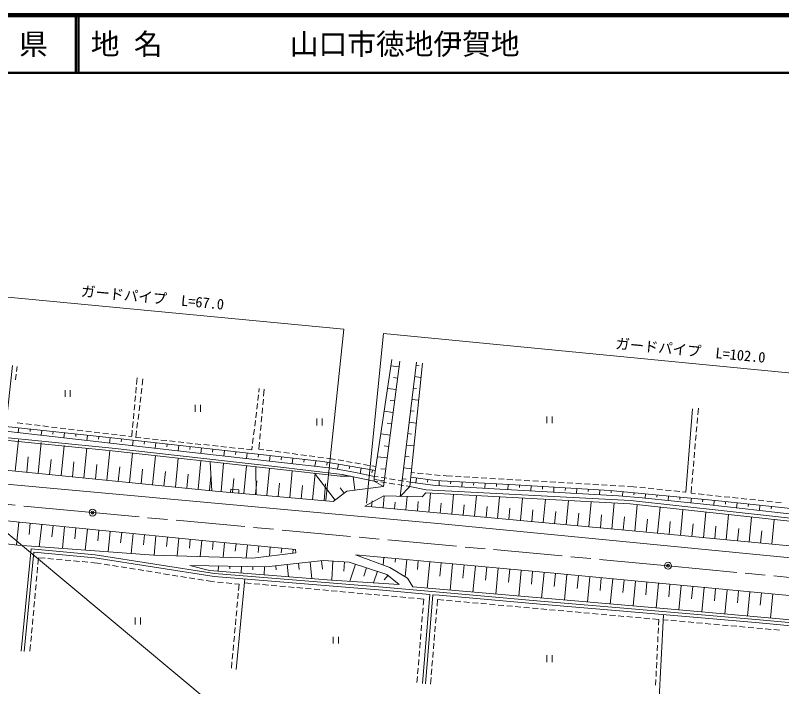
# Model space of a CAD drawing. Units: millimetres, scale not verified. Extents: x 40000 to 680000, y 20000 to 380000.
# Drawn here: x 357236 to 490659, y 263104 to 380000 of the extents above; entities that cross this region are included whole.
import ezdxf
from ezdxf.enums import TextEntityAlignment as Align

# ---------------------------------------------------------------- set-up
doc = ezdxf.new("R2010")
doc.units = ezdxf.units.MM
doc.header["$LTSCALE"] = 1000
doc.header["$PDMODE"] = 32
doc.header["$PDSIZE"] = 500
doc.linetypes.add('CHAIN', pattern=[18.5, 12, -1.5, 3.5, -1.5])
for name, color, linetype, lineweight in [('M-BGD', 7, 'Continuous', 13), ('M-BMK', 2, 'CHAIN', 13), ('M-BMK-SRVR', 3, 'Continuous', 13), ('M-STR-HTXT', 7, 'Continuous', 13), ('M-STR-STRC', 7, 'Continuous', 13), ('M-TTL', 2, 'Continuous', 140), ('M-TTL-LINE', 7, 'Continuous', 50)]:
    doc.layers.add(name, color=color, linetype=linetype, lineweight=lineweight)
doc.layers.add('M-TTL-TXT', color=7, linetype='Continuous')
doc.styles.add('ＭＳ ゴシック', font='')
doc.styles.get('ＭＳ ゴシック').set_extended_font_data('MS Gothic')

msp = doc.modelspace()

# ---------------------------------------------------------------- linework, layer by layer
at = {"layer": 'M-BGD'}
for p, q in [((424161, 319794), (421310, 297980)), ((424031, 318802), (422608, 318989)), ((427002, 319074), (427552, 319007)), ((357542, 318873), (357447, 317994)), ((357394, 317497), (357288, 316503)), ((378346, 315728), (378451, 316854)), ((379461, 316705), (379323, 315582)), ((423772, 316819), (423060, 316912)), ((426761, 317088), (427861, 316955)), ((378207, 314234), (378300, 315230)), ((379263, 315085), (379141, 314093)), ((399642, 314396), (399717, 315012)), ((400578, 314893), (400466, 313664)), ((423513, 314836), (422041, 315029)), ((426520, 315103), (427108, 315031)), ((365894, 314749), (365894, 313549)), ((366794, 313549), (366794, 314749)), ((378069, 312741), (378161, 313736)), ((379080, 313597), (378959, 312604)), ((399459, 312907), (399581, 313899)), ((377930, 311247), (378022, 312243)), ((399277, 311418), (399398, 312410)), ((400421, 313166), (400330, 312170)), ((423254, 312853), (422518, 312949)), ((426280, 313117), (427456, 312975)), ((378898, 312108), (378776, 311115)), ((388554, 312174), (388554, 310974)), ((389454, 310974), (389454, 312174)), ((399094, 309929), (399216, 310922)), ((400285, 311673), (400194, 310677)), ((422995, 310870), (421475, 311068)), ((426039, 311132), (426665, 311056)), ((473963, 296985), (475147, 311489)), ((476157, 311608), (476055, 310425)), ((377791, 309754), (377883, 310749)), ((378716, 310619), (378594, 309626)), ((400149, 310179), (400058, 309183)), ((409756, 309771), (409756, 308571)), ((410656, 308571), (410656, 309771)), ((449789, 310175), (449789, 308975)), ((450689, 308975), (450689, 310175)), ((476012, 309926), (475926, 308930)), ((357569, 309033), (358562, 308913)), ((359059, 308854), (360051, 308734)), ((360548, 308675), (361541, 308555)), ((362037, 308496), (363030, 308376)), ((363526, 308317), (364519, 308197)), ((377652, 308260), (377744, 309256)), ((378533, 309130), (378412, 308137)), ((398912, 308440), (399033, 309433)), ((400012, 308685), (399922, 307689)), ((422736, 308887), (421976, 308986)), ((425798, 309146), (427051, 308994)), ((475883, 308432), (475797, 307436)), ((357848, 308159), (357758, 307332)), ((359837, 307943), (359792, 307529)), ((361825, 307727), (361732, 306875)), ((363813, 307510), (363767, 307084)), ((365016, 308137), (366009, 308018)), ((365801, 307294), (365706, 306417)), ((366505, 307958), (367498, 307839)), ((367790, 307078), (367742, 306639)), ((367994, 307779), (368987, 307660)), ((369483, 307600), (370476, 307481)), ((370973, 307421), (371966, 307302)), ((372462, 307242), (373455, 307123)), ((373951, 307063), (374944, 306944)), ((375441, 306884), (376433, 306765)), ((377501, 306636), (377605, 307762)), ((378351, 307641), (378214, 306518)), ((398729, 306951), (398851, 307944)), ((399876, 307191), (399785, 306195)), ((422476, 306904), (420909, 307108)), ((425558, 307161), (426222, 307080)), ((475754, 306938), (475668, 305941)), ((357237, 300640), (357786, 306108)), ((361217, 300241), (361757, 305612)), ((369778, 306861), (369680, 305960)), ((371766, 306645), (371717, 306194)), ((373754, 306428), (373654, 305503)), ((375743, 306212), (375692, 305749)), ((376930, 306705), (377501, 306636)), ((377731, 305996), (377628, 305052)), ((378214, 306518), (379115, 306421)), ((379612, 306368), (380606, 306261)), ((379719, 305775), (379666, 305304)), ((381103, 306207), (382098, 306101)), ((381706, 305554), (381600, 304604)), ((382595, 306047), (383589, 305941)), ((384086, 305887), (385080, 305780)), ((385578, 305727), (386572, 305620)), ((387069, 305567), (388063, 305460)), ((398547, 305462), (398668, 306455)), ((399740, 305697), (399628, 304468)), ((365197, 299841), (365727, 305117)), ((369177, 299441), (369697, 304621)), ((383694, 305332), (383641, 304857)), ((385682, 305110), (385575, 304156)), ((387669, 304888), (387616, 304411)), ((388560, 305407), (389555, 305300)), ((389657, 304667), (389550, 303707)), ((390052, 305247), (391046, 305140)), ((391543, 305087), (392538, 304980)), ((391645, 304445), (391591, 303965)), ((393035, 304927), (394029, 304820)), ((393632, 304223), (393525, 303259)), ((394526, 304766), (395520, 304660)), ((396018, 304606), (397012, 304500)), ((397509, 304446), (398410, 304349)), ((398410, 304349), (398486, 304966)), ((399628, 304468), (400488, 304353)), ((400984, 304286), (401975, 304153)), ((422217, 304920), (421434, 305023)), ((425317, 305175), (426646, 305014)), ((475625, 305443), (475540, 304447)), ((359227, 300441), (359497, 303126)), ((373157, 299041), (373672, 304171)), ((377137, 298642), (377649, 303735)), ((381117, 298242), (381625, 303299)), ((395620, 304001), (395566, 303519)), ((397608, 303780), (397500, 302810)), ((399595, 303558), (399541, 303073)), ((401583, 303336), (401475, 302364)), ((402471, 304087), (403462, 303954)), ((403571, 303114), (403516, 302628)), ((403957, 303888), (404948, 303755)), ((405444, 303688), (406435, 303555)), ((405558, 302893), (405450, 301920)), ((406931, 303489), (407922, 303356)), ((408417, 303289), (409408, 303157)), ((409904, 303090), (410895, 302957)), ((411391, 302891), (412251, 302775)), ((421958, 302937), (420343, 303148)), ((425076, 303190), (425779, 303105)), ((475497, 303949), (475411, 302952)), ((363207, 300041), (363472, 302679)), ((367187, 299641), (367447, 302231)), ((371167, 299241), (371425, 301806)), ((385097, 297842), (385601, 302864)), ((389079, 297466), (389531, 302433)), ((391142, 302263), (391444, 297204)), ((393063, 297104), (393508, 301997)), ((397046, 296742), (397485, 301560)), ((407546, 302671), (407492, 302185)), ((409527, 302397), (409399, 301480)), ((411508, 302121), (411444, 301662)), ((412251, 302775), (412924, 302659)), ((413488, 301841), (413336, 300959)), ((413417, 302574), (414402, 302404)), ((414895, 302319), (415881, 302149)), ((416373, 302065), (417359, 301895)), ((417851, 301810), (418837, 301640)), ((419330, 301555), (420003, 301439)), ((475368, 302454), (475282, 301458)), ((375147, 298841), (375403, 301388)), ((379127, 298442), (379381, 300970)), ((383107, 298042), (383359, 300553)), ((399086, 301378), (399192, 296513)), ((401030, 296380), (401461, 301124)), ((405014, 296017), (405438, 300687)), ((408997, 295655), (409415, 300250)), ((412901, 295570), (409317, 300260)), ((415459, 301500), (415383, 301059)), ((417430, 301159), (417264, 300203)), ((419400, 300818), (419318, 300340)), ((421699, 300954), (420891, 301060)), ((424836, 301204), (426241, 301034)), ((426177, 300411), (426736, 300354)), ((427233, 300303), (428228, 300202)), ((475239, 300960), (475153, 299963)), ((387088, 297647), (387313, 300131)), ((391071, 297285), (391294, 299732)), ((395055, 296923), (395274, 299332)), ((399038, 296561), (399254, 298933)), ((413817, 299767), (415657, 299753)), ((416352, 297336), (416049, 299672)), ((419738, 298915), (420362, 298820)), ((420419, 299617), (419770, 299721)), ((421440, 298971), (419777, 299188)), ((421900, 299381), (420913, 299538)), ((423382, 299144), (422394, 299302)), ((424863, 298908), (423875, 299066)), ((424605, 299302), (425295, 299234)), ((427081, 299422), (426967, 298590)), ((428725, 300151), (429720, 300050)), ((429062, 299150), (429005, 298733)), ((430218, 300000), (431212, 299898)), ((431050, 298940), (431005, 298075)), ((431710, 299848), (432268, 299791)), ((432268, 299791), (433348, 299729)), ((433848, 299700), (434846, 299642)), ((435345, 299614), (436343, 299556)), ((436843, 299527), (437841, 299470)), ((438340, 299441), (439339, 299383)), ((439838, 299355), (440836, 299297)), ((441335, 299268), (442334, 299211)), ((442833, 299182), (443831, 299124)), ((444330, 299096), (445329, 299038)), ((445828, 299009), (446826, 298952)), ((447325, 298923), (448324, 298865)), ((475110, 299465), (475025, 298469)), ((403022, 296198), (403234, 298533)), ((407005, 295836), (407214, 298133)), ((410989, 295474), (411256, 298413)), ((414490, 296784), (413775, 297720)), ((420856, 298745), (421845, 298594)), ((422339, 298518), (423328, 298367)), ((423822, 298292), (424810, 298141)), ((425305, 298066), (425929, 297970)), ((426006, 298726), (425357, 298829)), ((425929, 297970), (428765, 297402)), ((433047, 298836), (433025, 298404)), ((435044, 298732), (434999, 297851)), ((437042, 298628), (437019, 298188)), ((439039, 298524), (438992, 297627)), ((441036, 298420), (441013, 297972)), ((443034, 298316), (442986, 297403)), ((445031, 298213), (445007, 297756)), ((447028, 298100), (446972, 297180)), ((448823, 298837), (449821, 298779)), ((449024, 297979), (448996, 297519)), ((450320, 298750), (451319, 298693)), ((451020, 297859), (450966, 296961)), ((451818, 298664), (452816, 298606)), ((453017, 297738), (452990, 297289)), ((453315, 298578), (454314, 298520)), ((454813, 298491), (455811, 298434)), ((455013, 297618), (454960, 296745)), ((456310, 298405), (457309, 298347)), ((457808, 298319), (458806, 298261)), ((459305, 298232), (460304, 298175)), ((460803, 298146), (461801, 298088)), ((462300, 298060), (463299, 298002)), ((463798, 297973), (464878, 297911)), ((464878, 297911), (465441, 297854)), ((465939, 297803), (466934, 297702)), ((467431, 297651), (468426, 297549)), ((474982, 297971), (474880, 296787)), ((421263, 294258), (421456, 296335)), ((425246, 293887), (425463, 296228)), ((429229, 293517), (429534, 296798)), ((433211, 293147), (433531, 296585)), ((437194, 292776), (437528, 296371)), ((457009, 297497), (456983, 297061)), ((459006, 297376), (458954, 296527)), ((461002, 297256), (460977, 296831)), ((462994, 297073), (462920, 296288)), ((464985, 296885), (464948, 296492)), ((466976, 296696), (466900, 295892)), ((468923, 297499), (469918, 297397)), ((468967, 296508), (468929, 296106)), ((470416, 297347), (471410, 297245)), ((470958, 296320), (470880, 295496)), ((471908, 297195), (472903, 297093)), ((473400, 297042), (473963, 296985)), ((474880, 296787), (475645, 296707)), ((476143, 296655), (477137, 296552)), ((477635, 296500), (478629, 296396)), ((479127, 296344), (480121, 296240)), ((419272, 294443), (419368, 295481)), ((423254, 294072), (423363, 295243)), ((427237, 293702), (427390, 295343)), ((431220, 293332), (431380, 295051)), ((441177, 292406), (441526, 296157)), ((445160, 292036), (445523, 295944)), ((449143, 291665), (449521, 295730)), ((453126, 291295), (453518, 295516)), ((457108, 290925), (457515, 295302)), ((461091, 290555), (461513, 295089)), ((472949, 296128), (472907, 295717)), ((474939, 295924), (474853, 295085)), ((476928, 295720), (476885, 295301)), ((478918, 295516), (478829, 294654)), ((480618, 296188), (481613, 296085)), ((480907, 295312), (480863, 294881)), ((482110, 296033), (483105, 295929)), ((482897, 295108), (482806, 294222)), ((483602, 295877), (484597, 295773)), ((484886, 294904), (484841, 294461)), ((485094, 295721), (486089, 295618)), ((486586, 295566), (487581, 295462)), ((488078, 295410), (489073, 295306)), ((489570, 295254), (490564, 295150)), ((435203, 292962), (435370, 294759)), ((439186, 292591), (439360, 294467)), ((443169, 292221), (443350, 294175)), ((447151, 291851), (447340, 293883)), ((451134, 291480), (451330, 293591)), ((465074, 290183), (465511, 294777)), ((469056, 289805), (469488, 294349)), ((473038, 289426), (473466, 293920)), ((486876, 294700), (486783, 293791)), ((488865, 294496), (488816, 294041)), ((455117, 291110), (455320, 293299)), ((459100, 290740), (459311, 293007)), ((463083, 290369), (463296, 292667)), ((467065, 289994), (467281, 292266)), ((477020, 289047), (477443, 293491)), ((481002, 288668), (481420, 293063)), ((484984, 288289), (485398, 292634)), ((488966, 287910), (489375, 292205)), ((357846, 291773), (357427, 287797)), ((359835, 291564), (359625, 289576)), ((361824, 291354), (361414, 287460)), ((363814, 291153), (363617, 289204)), ((365803, 290952), (365422, 287168)), ((471047, 289615), (471261, 291862)), ((475029, 289236), (475240, 291458)), ((479011, 288857), (479220, 291055)), ((367793, 290751), (367602, 288859)), ((369783, 290550), (369413, 286878)), ((371773, 290349), (371588, 288513)), ((373763, 290149), (373404, 286587)), ((375753, 289948), (375573, 288167)), ((377743, 289747), (377395, 286297)), ((379733, 289546), (379559, 287821)), ((482993, 288478), (483200, 290651)), ((486975, 288099), (487179, 290247)), ((381723, 289346), (381388, 286027)), ((383713, 289145), (383545, 287486)), ((385702, 288944), (385395, 285898)), ((387693, 288749), (387547, 287225)), ((389684, 288558), (389416, 285769)), ((391675, 288367), (391541, 286973)), ((393665, 288176), (393422, 285641)), ((395656, 287985), (395535, 286717)), ((397647, 287794), (397428, 285512)), ((399638, 287603), (399529, 286462)), ((401629, 287411), (401478, 285842)), ((403620, 287220), (403544, 286436)), ((405611, 287029), (405546, 286361)), ((361165, 284388), (361271, 285555)), ((361271, 285555), (362411, 285453)), ((421414, 285607), (421290, 284287)), ((362909, 285408), (363905, 285318)), ((364403, 285274), (365399, 285184)), ((365897, 285139), (366893, 285050)), ((367391, 285005), (368387, 284916)), ((368885, 284871), (369881, 284781)), ((370379, 284737), (371518, 284634)), ((371518, 284634), (372203, 284523)), ((372697, 284443), (373684, 284284)), ((374178, 284204), (375165, 284044)), ((404567, 284359), (404804, 282246)), ((406554, 284582), (406673, 283526)), ((408542, 284805), (408866, 281923)), ((410529, 285028), (410691, 283587)), ((412524, 284966), (412329, 281687)), ((414521, 284847), (414423, 283208)), ((416462, 284436), (415502, 281476)), ((423405, 285420), (423343, 284760)), ((425396, 285233), (425112, 282207)), ((427388, 285046), (427245, 283533)), ((429379, 284859), (428947, 280260)), ((431370, 284672), (431154, 282372)), ((433361, 284484), (432931, 279912)), ((435352, 284297), (435138, 282011)), ((361029, 282894), (361120, 283890)), ((375658, 283964), (376646, 283804)), ((377139, 283724), (378126, 283565)), ((378620, 283485), (379607, 283325)), ((380101, 283245), (381088, 283085)), ((381581, 283005), (382568, 282845)), ((392591, 284091), (392576, 283221)), ((394591, 284057), (394583, 283622)), ((396590, 284023), (396571, 282903)), ((398590, 283989), (398581, 283429)), ((400590, 283955), (400566, 282584)), ((402579, 284135), (402656, 283454)), ((418364, 283819), (417885, 282339)), ((420267, 283202), (419619, 281203)), ((437344, 284110), (436916, 279564)), ((439335, 283923), (439121, 281650)), ((441326, 283736), (440901, 279216)), ((443317, 283549), (443105, 281289)), ((445309, 283361), (444886, 278868)), ((447300, 283174), (447089, 280928)), ((449291, 282987), (448871, 278520)), ((360892, 281400), (360983, 282396)), ((383062, 282766), (384049, 282606)), ((384543, 282526), (385530, 282366)), ((386024, 282286), (387011, 282126)), ((387504, 282046), (388491, 281887)), ((388985, 281807), (389972, 281647)), ((390466, 281567), (391151, 281456)), ((397216, 281856), (395705, 266122)), ((422126, 282506), (421460, 281693)), ((451282, 282800), (451072, 280566)), ((453273, 282613), (452856, 278172)), ((455265, 282426), (455056, 280205)), ((457256, 282238), (456841, 277824)), ((459247, 282051), (459040, 279844)), ((461238, 281864), (460826, 277476)), ((463230, 281677), (463023, 279483)), ((360756, 279907), (360847, 280902)), ((391151, 281456), (391934, 281378)), ((392432, 281328), (393427, 281229)), ((393924, 281179), (394919, 281079)), ((395417, 281030), (396200, 280951)), ((396200, 280951), (396100, 279869)), ((397150, 281169), (398305, 281065)), ((398803, 281020), (399799, 280930)), ((400297, 280885), (401293, 280795)), ((401791, 280751), (402787, 280661)), ((403285, 280616), (404281, 280526)), ((404779, 280481), (405775, 280391)), ((406273, 280346), (407269, 280257)), ((407767, 280212), (408763, 280122)), ((465221, 281490), (464811, 277128)), ((467212, 281303), (467007, 279122)), ((469203, 281115), (468796, 276780)), ((471194, 280928), (470991, 278760)), ((473186, 280741), (472781, 276431)), ((475177, 280554), (474974, 278399)), ((477168, 280367), (476766, 276083)), ((360620, 278413), (360711, 279409)), ((396055, 279371), (395963, 278375)), ((409261, 280077), (410257, 279987)), ((410755, 279942), (411751, 279852)), ((412249, 279807), (413245, 279718)), ((413743, 279673), (414739, 279583)), ((415237, 279538), (416233, 279448)), ((416731, 279403), (417727, 279313)), ((418224, 279269), (419220, 279179)), ((419718, 279134), (420714, 279044)), ((421212, 278999), (422208, 278909)), ((422706, 278864), (423702, 278775)), ((428105, 263660), (429389, 279165)), ((429948, 279116), (428622, 263583)), ((479159, 280180), (478958, 278038)), ((481151, 279992), (480750, 275735)), ((483142, 279805), (482942, 277677)), ((485133, 279618), (484735, 275387)), ((487124, 279431), (486925, 277315)), ((489115, 279244), (488720, 275039)), ((360484, 276919), (360574, 277915)), ((395917, 277877), (395826, 276881)), ((424200, 278730), (425196, 278640)), ((425694, 278595), (426690, 278505)), ((427188, 278460), (428343, 278356)), ((428343, 278356), (428258, 277311)), ((430653, 277146), (430747, 278271)), ((430747, 278271), (431826, 278174)), ((432324, 278129), (433320, 278039)), ((433818, 277994), (434814, 277904)), ((435312, 277859), (436308, 277769)), ((436806, 277724), (437802, 277634)), ((438300, 277589), (439296, 277500)), ((360347, 275425), (360438, 276421)), ((395780, 276383), (395689, 275387)), ((428217, 276813), (428136, 275816)), ((430527, 275652), (430611, 276648)), ((439794, 277455), (440790, 277365)), ((441288, 277320), (442283, 277230)), ((442781, 277185), (443777, 277095)), ((444275, 277050), (445271, 276960)), ((445769, 276915), (446765, 276825)), ((447263, 276781), (448259, 276691)), ((448757, 276646), (449753, 276556)), ((450251, 276511), (451247, 276421)), ((451745, 276376), (452741, 276286)), ((453239, 276241), (454235, 276151)), ((360211, 273931), (360302, 274927)), ((378112, 275132), (378112, 273932)), ((379012, 273932), (379012, 275132)), ((395643, 274890), (395552, 273894)), ((428095, 275318), (428014, 274321)), ((430402, 274157), (430485, 275153)), ((454733, 276107), (455729, 276017)), ((456227, 275972), (457223, 275882)), ((457721, 275837), (458717, 275747)), ((459215, 275702), (460211, 275612)), ((460709, 275567), (461705, 275477)), ((462203, 275432), (463198, 275343)), ((463696, 275298), (464692, 275208)), ((465190, 275163), (466186, 275073)), ((466684, 275028), (467680, 274938)), ((468178, 274893), (469257, 274796)), ((469079, 255906), (470066, 275641)), ((427973, 273823), (427891, 272826)), ((430276, 272662), (430360, 273659)), ((469257, 274796), (469212, 273842)), ((470022, 274763), (470874, 274686)), ((471372, 274642), (472368, 274552)), ((472866, 274508), (473862, 274418)), ((474360, 274373), (475356, 274284)), ((475854, 274239), (476850, 274150)), ((477348, 274105), (478344, 274016)), ((478842, 273971), (479838, 273882)), ((480336, 273837), (481332, 273748)), ((481830, 273703), (482826, 273614)), ((483324, 273569), (484320, 273480)), ((360075, 272438), (360165, 273433)), ((395506, 273396), (395414, 272400)), ((427851, 272328), (427769, 271331)), ((469189, 273342), (469142, 272343)), ((484818, 273435), (485814, 273346)), ((486312, 273301), (487308, 273212)), ((487806, 273167), (488802, 273078)), ((489300, 273033), (490296, 272944)), ((359938, 270944), (360029, 271940)), ((395369, 271902), (395277, 270906)), ((412591, 271796), (412591, 270596)), ((413491, 270596), (413491, 271796)), ((430151, 271167), (430235, 272164)), ((469118, 271844), (469071, 270845)), ((359786, 269279), (359893, 270446)), ((395231, 270408), (395140, 269413)), ((427729, 270833), (427647, 269836)), ((430026, 269673), (430109, 270669)), ((469047, 270345), (469000, 269347)), ((395094, 268915), (395003, 267919)), ((427607, 269338), (427525, 268341)), ((429900, 268178), (429984, 269174)), ((449801, 268586), (449801, 267386)), ((450701, 267386), (450701, 268586)), ((468977, 268847), (468930, 267848)), ((394957, 267421), (394857, 266338)), ((427484, 267843), (427403, 266846)), ((429775, 266683), (429859, 267680)), ((468906, 267349), (468859, 266350)), ((427362, 266348), (427281, 265351)), ((429650, 265188), (429733, 266185)), ((468835, 265850), (468788, 264852)), ((427240, 264853), (427155, 263808)), ((429513, 263565), (429608, 264690)), ((468765, 264352), (468718, 263353))]:
    msp.add_line(p, q, dxfattribs=at)
for points in [[(354959, 319244), (353972, 307767), (383972, 304316), (412327, 301153), (416433, 300385), (419770, 299721)], [(419927, 300727), (410763, 302312), (374023, 306411), (355568, 308408), (356756, 319048)], [(419738, 298915), (419736, 299419), (422765, 320091)], [(427069, 319633), (424234, 296241), (425929, 297970), (428115, 319448)], [(242204, 311607), (242471, 309061), (257416, 307846), (299931, 303756), (351165, 298778), (431421, 291482), (504741, 284307), (522615, 282540), (533420, 284256), (547558, 282439), (559803, 278728)], [(352982, 306250), (374077, 304163), (402352, 301015), (413817, 299767)], [(353026, 306703), (374124, 304616), (402402, 301467), (414127, 300066)], [(414127, 300066), (419738, 298915), (421310, 297980), (414980, 297158), (412585, 295329), (392030, 297146), (343901, 301980)], [(553222, 286772), (528558, 290012), (519767, 291141), (502566, 293015), (479120, 295549), (460744, 297285), (444260, 298266), (430305, 298978), (426091, 299559)], [(426006, 298726), (430365, 298111), (444681, 297299), (462234, 296354), (466355, 295963), (477650, 294812), (489911, 293445), (504216, 291893), (524949, 289748), (539257, 287703), (553173, 285915)], [(394706, 296909), (394761, 297470), (396169, 297357), (396126, 296784)], [(418073, 294554), (421399, 296336), (428082, 296158), (428735, 296841)], [(428735, 296841), (464288, 294940), (497939, 291257), (524373, 288465), (533140, 287166), (537877, 286468)], [(428765, 297402), (464333, 295500), (497999, 291816), (524444, 289023), (533222, 287721), (537959, 287023)], [(533766, 286127), (520627, 284897), (466550, 290047), (418073, 294554)], [(358244, 269302), (359969, 287108), (371117, 286073), (391908, 282835), (421193, 280430), (431072, 279561), (448648, 278006), (463166, 276783), (486141, 274792), (502141, 273322), (502073, 271102), (512905, 270159), (527650, 268918), (535792, 268132)], [(358783, 269250), (360456, 286518), (371050, 285535), (391844, 282297), (421147, 279890), (429389, 279165)], [(416436, 286075), (450354, 282927), (503015, 277937)], [(502606, 273826), (473471, 276420), (426420, 280481), (425489, 281972), (422449, 283859), (416436, 286075)], [(429948, 279116), (431024, 279021), (448601, 277466), (463120, 276243), (486093, 274252), (501584, 272829), (501515, 270607), (512858, 269619), (527602, 268378), (535740, 267593)]]:
    msp.add_lwpolyline(points, dxfattribs=at)
for points in [[(313237, 291326), (330315, 294118), (332483, 294445), (358561, 291682), (388589, 288653), (406023, 286990), (406053, 286425), (398598, 285475), (381342, 286010), (357670, 287732), (324672, 291504), (313475, 289336)], [(387592, 284176), (400922, 283949), (410860, 285066), (415345, 284798), (421938, 282660), (424077, 280907), (412286, 281650), (391049, 283343)]]:
    msp.add_lwpolyline(points, close=True, dxfattribs=at)
at = {"layer": 'M-BMK'}
for p, q in [((370675, 293417), (271158, 302919)), ((470880, 284156), (370675, 293417)), ((470880, 284156), (570720, 274547))]:
    msp.add_line(p, q, dxfattribs=at)
at = {"layer": 'M-BMK-SRVR'}
for centre in [(370675, 293417), (470880, 284156)]:
    msp.add_circle(centre, 600, dxfattribs=at)
for p in [(370675, 293417), (470880, 284156)]:
    msp.add_point(p, dxfattribs=at)
at = {"layer": 'M-STR-HTXT'}
for points in [[(343944, 302136), (346718, 331799), (414413, 325368), (411316, 295571)], [(418391, 295030), (421355, 324607), (524130, 314606), (520912, 285825)]]:
    msp.add_lwpolyline(points, dxfattribs=at)
at = {"layer": 'M-STR-STRC'}
msp.add_line((352895, 292283), (398817, 254009), dxfattribs=at)
at = {"layer": 'M-TTL'}
msp.add_line((680000, 380000), (40000, 380000), dxfattribs=at)
at = {"layer": 'M-TTL-LINE'}
for p, q in [((367750, 380000), (367750, 370000)), ((368250, 380000), (368250, 370000)), ((40000, 370000), (680000, 370000))]:
    msp.add_line(p, q, dxfattribs=at)

# ---------------------------------------------------------------- texts
at = {"layer": 'M-STR-HTXT', "style": 'ＭＳ ゴシック'}
for s, p in [('ガードパイプ\u3000L=67.0', (380983, 329380)), ('ガードパイプ\u3000L=102.0', (474637, 320190))]:
    msp.add_text(s, height=1833, rotation=354.573, dxfattribs=at).set_placement(p, align=Align.BOTTOM_CENTER)
at = {"layer": 'M-TTL-TXT', "style": 'ＭＳ ゴシック'}
msp.add_text('山\u3000口\u3000県', height=3666, dxfattribs=at).set_placement((350375, 375000), align=Align.MIDDLE_CENTER)
for s, p in [('地 名', (370380, 375000)), ('山口市徳地伊賀地', (405024, 375000))]:
    msp.add_text(s, height=3666, dxfattribs=at).set_placement(p, align=Align.MIDDLE_LEFT)

doc.saveas('drawing.dxf')
